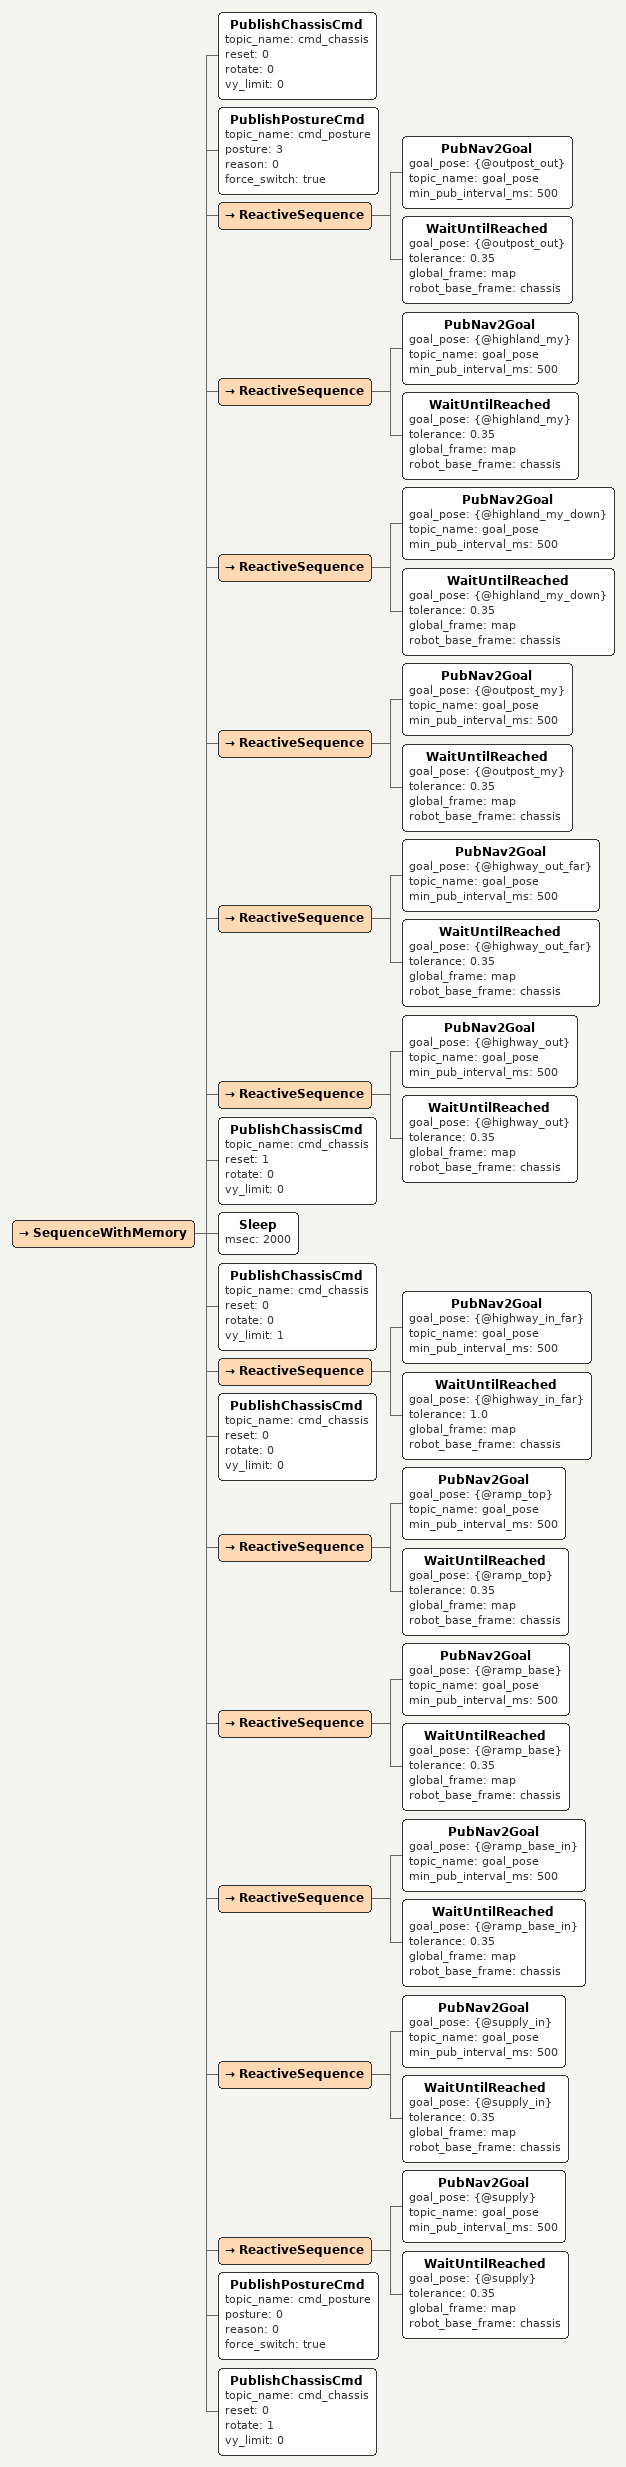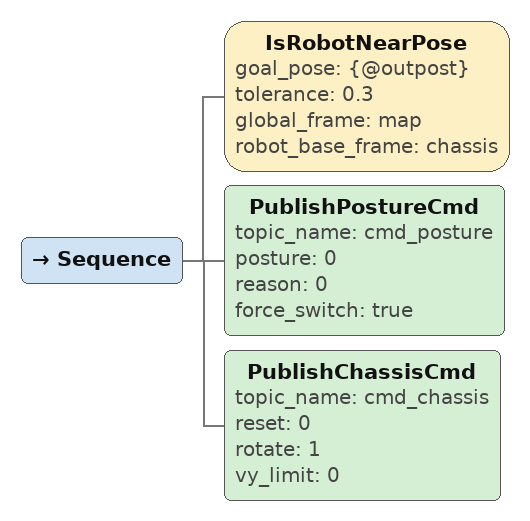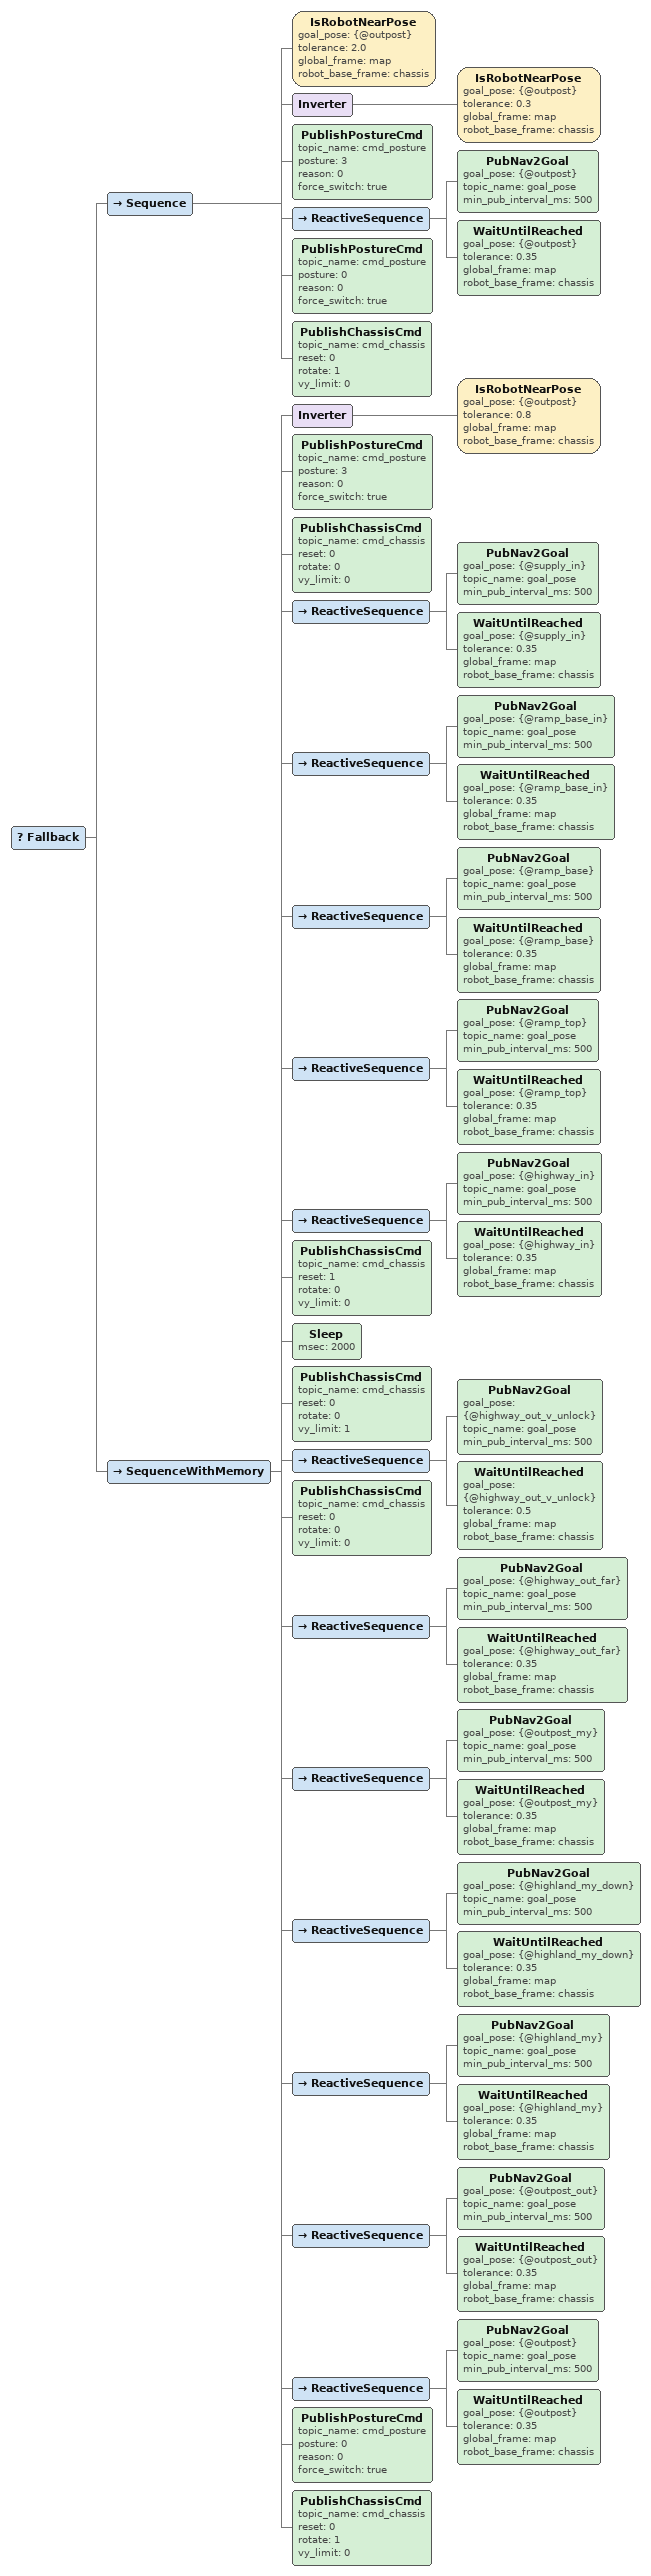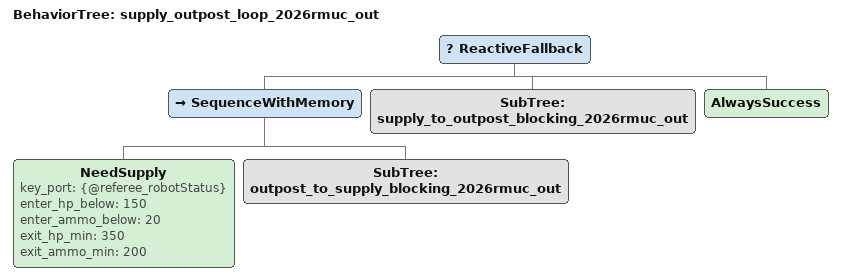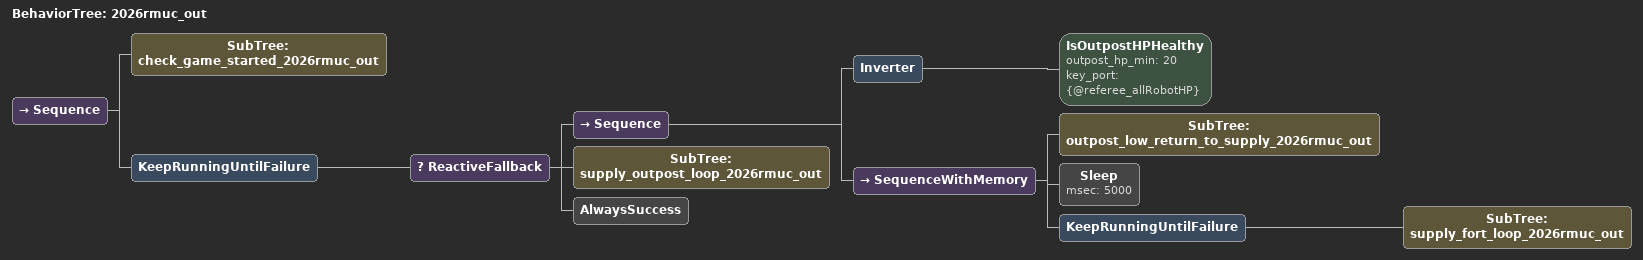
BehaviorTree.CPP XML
<SequenceWithMemory>
	<PublishChassisCmd topic_name="cmd_chassis" reset="0" rotate="0" vy_limit="0"/>
	<PublishPostureCmd topic_name="cmd_posture" posture="3" reason="0" force_switch="true"/>
	<!-- 前哨-前哨出口-我方高地点-我方高地点下侧-我方前哨-公路出口远处-公路出口，逐点确认避免穿越导航在前两点间回拉 -->
	<ReactiveSequence>
		<PubNav2Goal goal_pose="{@outpost_out}" topic_name="goal_pose" min_pub_interval_ms="500"/>
		<WaitUntilReached goal_pose="{@outpost_out}" tolerance="0.35" global_frame="map" robot_base_frame="chassis"/>
	</ReactiveSequence>
	<ReactiveSequence>
		<PubNav2Goal goal_pose="{@highland_my}" topic_name="goal_pose" min_pub_interval_ms="500"/>
		<WaitUntilReached goal_pose="{@highland_my}" tolerance="0.35" global_frame="map" robot_base_frame="chassis"/>
	</ReactiveSequence>
	<ReactiveSequence>
		<PubNav2Goal goal_pose="{@highland_my_down}" topic_name="goal_pose" min_pub_interval_ms="500"/>
		<WaitUntilReached goal_pose="{@highland_my_down}" tolerance="0.35" global_frame="map" robot_base_frame="chassis"/>
	</ReactiveSequence>
	<ReactiveSequence>
		<PubNav2Goal goal_pose="{@outpost_my}" topic_name="goal_pose" min_pub_interval_ms="500"/>
		<WaitUntilReached goal_pose="{@outpost_my}" tolerance="0.35" global_frame="map" robot_base_frame="chassis"/>
	</ReactiveSequence>
	<ReactiveSequence>
		<PubNav2Goal goal_pose="{@highway_out_far}" topic_name="goal_pose" min_pub_interval_ms="500"/>
		<WaitUntilReached goal_pose="{@highway_out_far}" tolerance="0.35" global_frame="map" robot_base_frame="chassis"/>
	</ReactiveSequence>
	<ReactiveSequence>
		<PubNav2Goal goal_pose="{@highway_out}" topic_name="goal_pose" min_pub_interval_ms="500"/>
		<WaitUntilReached goal_pose="{@highway_out}" tolerance="0.35" global_frame="map" robot_base_frame="chassis"/>
	</ReactiveSequence>
	<PublishChassisCmd topic_name="cmd_chassis" reset="1" rotate="0" vy_limit="0"/>
	<Sleep msec="2000"/>
	<PublishChassisCmd topic_name="cmd_chassis" reset="0" rotate="0" vy_limit="1"/>
	<ReactiveSequence>
		<PubNav2Goal goal_pose="{@highway_in_far}" topic_name="goal_pose" min_pub_interval_ms="500"/>
		<WaitUntilReached goal_pose="{@highway_in_far}" tolerance="1.0" global_frame="map" robot_base_frame="chassis"/>
	</ReactiveSequence>
	<PublishChassisCmd topic_name="cmd_chassis" reset="0" rotate="0" vy_limit="0"/>
	<!-- 公路入口侧远处-斜坡坡顶-斜坡坡底-斜坡坡底入口-补给区入口-补给区 -->
	<ReactiveSequence>
		<PubNav2Goal goal_pose="{@ramp_top}" topic_name="goal_pose" min_pub_interval_ms="500"/>
		<WaitUntilReached goal_pose="{@ramp_top}" tolerance="0.35" global_frame="map" robot_base_frame="chassis"/>
	</ReactiveSequence>
	<ReactiveSequence>
		<PubNav2Goal goal_pose="{@ramp_base}" topic_name="goal_pose" min_pub_interval_ms="500"/>
		<WaitUntilReached goal_pose="{@ramp_base}" tolerance="0.35" global_frame="map" robot_base_frame="chassis"/>
	</ReactiveSequence>
	<ReactiveSequence>
		<PubNav2Goal goal_pose="{@ramp_base_in}" topic_name="goal_pose" min_pub_interval_ms="500"/>
		<WaitUntilReached goal_pose="{@ramp_base_in}" tolerance="0.35" global_frame="map" robot_base_frame="chassis"/>
	</ReactiveSequence>
	<ReactiveSequence>
		<PubNav2Goal goal_pose="{@supply_in}" topic_name="goal_pose" min_pub_interval_ms="500"/>
		<WaitUntilReached goal_pose="{@supply_in}" tolerance="0.35" global_frame="map" robot_base_frame="chassis"/>
	</ReactiveSequence>
	<ReactiveSequence>
		<PubNav2Goal goal_pose="{@supply}" topic_name="goal_pose" min_pub_interval_ms="500"/>
		<WaitUntilReached goal_pose="{@supply}" tolerance="0.35" global_frame="map" robot_base_frame="chassis"/>
	</ReactiveSequence>
	<PublishPostureCmd topic_name="cmd_posture" posture="0" reason="0" force_switch="true"/>
	<PublishChassisCmd topic_name="cmd_chassis" reset="0" rotate="1" vy_limit="0"/>
</SequenceWithMemory>

<Sequence>
	<IsRobotNearPose goal_pose="{@outpost}" tolerance="0.3" global_frame="map" robot_base_frame="chassis"/>
	<PublishPostureCmd topic_name="cmd_posture" posture="0" reason="0" force_switch="true"/>
	<PublishChassisCmd topic_name="cmd_chassis" reset="0" rotate="1" vy_limit="0"/>
</Sequence>

<Fallback>
	<!-- 已经进入前哨作战区但被挤开时，直接重发前哨点 -->
	<Sequence>
		<IsRobotNearPose goal_pose="{@outpost}" tolerance="2.0" global_frame="map" robot_base_frame="chassis"/>
		<Inverter>
			<IsRobotNearPose goal_pose="{@outpost}" tolerance="0.3" global_frame="map" robot_base_frame="chassis"/>
		</Inverter>
		<PublishPostureCmd topic_name="cmd_posture" posture="3" reason="0" force_switch="true"/>
		<ReactiveSequence>
			<PubNav2Goal goal_pose="{@outpost}" topic_name="goal_pose" min_pub_interval_ms="500"/>
			<WaitUntilReached goal_pose="{@outpost}" tolerance="0.35" global_frame="map" robot_base_frame="chassis"/>
		</ReactiveSequence>
		<PublishPostureCmd topic_name="cmd_posture" posture="0" reason="0" force_switch="true"/>
		<PublishChassisCmd topic_name="cmd_chassis" reset="0" rotate="1" vy_limit="0"/>
	</Sequence>

	<!-- 补给区去前哨记忆序列（高血高弹出发），先判断是否在前哨，再发点 -->
	<SequenceWithMemory>
		<Inverter>
			<IsRobotNearPose goal_pose="{@outpost}" tolerance="0.8" global_frame="map" robot_base_frame="chassis"/>
		</Inverter>
		<PublishPostureCmd topic_name="cmd_posture" posture="3" reason="0" force_switch="true"/>
		<PublishChassisCmd topic_name="cmd_chassis" reset="0" rotate="0" vy_limit="0"/>

		<!-- 补给区-补给区入口-斜坡底部入口-斜坡底部-斜坡顶部-公路入口 -->
		<ReactiveSequence>
			<PubNav2Goal goal_pose="{@supply_in}" topic_name="goal_pose" min_pub_interval_ms="500"/>
			<WaitUntilReached goal_pose="{@supply_in}" tolerance="0.35" global_frame="map" robot_base_frame="chassis"/>
		</ReactiveSequence>
		<ReactiveSequence>
			<PubNav2Goal goal_pose="{@ramp_base_in}" topic_name="goal_pose" min_pub_interval_ms="500"/>
			<WaitUntilReached goal_pose="{@ramp_base_in}" tolerance="0.35" global_frame="map" robot_base_frame="chassis"/>
		</ReactiveSequence>
		<ReactiveSequence>
			<PubNav2Goal goal_pose="{@ramp_base}" topic_name="goal_pose" min_pub_interval_ms="500"/>
			<WaitUntilReached goal_pose="{@ramp_base}" tolerance="0.35" global_frame="map" robot_base_frame="chassis"/>
		</ReactiveSequence>
		<ReactiveSequence>
			<PubNav2Goal goal_pose="{@ramp_top}" topic_name="goal_pose" min_pub_interval_ms="500"/>
			<WaitUntilReached goal_pose="{@ramp_top}" tolerance="0.35" global_frame="map" robot_base_frame="chassis"/>
		</ReactiveSequence>
		<ReactiveSequence>
			<PubNav2Goal goal_pose="{@highway_in}" topic_name="goal_pose" min_pub_interval_ms="500"/>
			<WaitUntilReached goal_pose="{@highway_in}" tolerance="0.35" global_frame="map" robot_base_frame="chassis"/>
		</ReactiveSequence>

		<!-- 公路入口到公路出口速度解锁点，先底盘复位2秒，再限制vy速度，过起伏后恢复速度 -->
		<PublishChassisCmd topic_name="cmd_chassis" reset="1" rotate="0" vy_limit="0"/>
		<Sleep msec="2000"/>
		<PublishChassisCmd topic_name="cmd_chassis" reset="0" rotate="0" vy_limit="1"/>
		<ReactiveSequence>
			<PubNav2Goal goal_pose="{@highway_out_v_unlock}" topic_name="goal_pose" min_pub_interval_ms="500"/>
			<WaitUntilReached goal_pose="{@highway_out_v_unlock}" tolerance="0.5" global_frame="map" robot_base_frame="chassis"/>
		</ReactiveSequence>
		<PublishChassisCmd topic_name="cmd_chassis" reset="0" rotate="0" vy_limit="0"/>

		<!-- 公路出口速度解锁点-公路出口远处-我方前哨-我方高地下侧-我方高地-前哨出口-前哨 -->
		<ReactiveSequence>
			<PubNav2Goal goal_pose="{@highway_out_far}" topic_name="goal_pose" min_pub_interval_ms="500"/>
			<WaitUntilReached goal_pose="{@highway_out_far}" tolerance="0.35" global_frame="map" robot_base_frame="chassis"/>
		</ReactiveSequence>
		<ReactiveSequence>
			<PubNav2Goal goal_pose="{@outpost_my}" topic_name="goal_pose" min_pub_interval_ms="500"/>
			<WaitUntilReached goal_pose="{@outpost_my}" tolerance="0.35" global_frame="map" robot_base_frame="chassis"/>
		</ReactiveSequence>
		<ReactiveSequence>
			<PubNav2Goal goal_pose="{@highland_my_down}" topic_name="goal_pose" min_pub_interval_ms="500"/>
			<WaitUntilReached goal_pose="{@highland_my_down}" tolerance="0.35" global_frame="map" robot_base_frame="chassis"/>
		</ReactiveSequence>
		<ReactiveSequence>
			<PubNav2Goal goal_pose="{@highland_my}" topic_name="goal_pose" min_pub_interval_ms="500"/>
			<WaitUntilReached goal_pose="{@highland_my}" tolerance="0.35" global_frame="map" robot_base_frame="chassis"/>
		</ReactiveSequence>
		<ReactiveSequence>
			<PubNav2Goal goal_pose="{@outpost_out}" topic_name="goal_pose" min_pub_interval_ms="500"/>
			<WaitUntilReached goal_pose="{@outpost_out}" tolerance="0.35" global_frame="map" robot_base_frame="chassis"/>
		</ReactiveSequence>
		<ReactiveSequence>
			<PubNav2Goal goal_pose="{@outpost}" topic_name="goal_pose" min_pub_interval_ms="500"/>
			<WaitUntilReached goal_pose="{@outpost}" tolerance="0.35" global_frame="map" robot_base_frame="chassis"/>
		</ReactiveSequence>
		<PublishPostureCmd topic_name="cmd_posture" posture="0" reason="0" force_switch="true"/>
		<PublishChassisCmd topic_name="cmd_chassis" reset="0" rotate="1" vy_limit="0"/>
	</SequenceWithMemory>
</Fallback>

<BehaviorTree ID="supply_outpost_loop_2026rmuc_out">
	<!-- 反应式选择，下一轮tick无论前面节点啥状态，都会从头tick,直到有一个成功 -->
	<ReactiveFallback>

		<!-- 前哨去补给区记忆序列，低血低弹进入，直到高血高弹才退出 -->
		<SequenceWithMemory>
			<NeedSupply key_port="{@referee_robotStatus}" enter_hp_below="150" enter_ammo_below="20" exit_hp_min="350" exit_ammo_min="200"/>
			<SubTree ID="outpost_to_supply_blocking_2026rmuc_out"/>
		</SequenceWithMemory>

		<SubTree ID="supply_to_outpost_blocking_2026rmuc_out"/>

		<!-- 保底选择成功，导致无限循环 -->
		<AlwaysSuccess/>
	</ReactiveFallback>
</BehaviorTree>

<BehaviorTree ID="2026rmuc_out">
  <Sequence>
	<!-- 比赛开始条件，没收到裁判系统消息或在未开赛，都返回running -->
	<SubTree ID="check_game_started_2026rmuc_out"/>
    <!-- 无限循环-->
    <KeepRunningUntilFailure>
      <!-- 反应式选择，下一轮tick无论前面节点啥状态，都会从头tick,直到有一个成功 -->
      <ReactiveFallback>
			<!-- 前哨血量小于20,进入守家策略；-->
			<Sequence>
				<Inverter>
					<IsOutpostHPHealthy outpost_hp_min="20" key_port="{@referee_allRobotHP}"/>
				</Inverter>
				<!-- 前哨血量低于阈值时强制先回补给区，再进入堡垒-补给区往返，不允许回落到推前哨 -->
				<SequenceWithMemory>
					<SubTree ID="outpost_low_return_to_supply_2026rmuc_out"/>
					<Sleep msec="5000"/>
					<KeepRunningUntilFailure>
						<SubTree ID="supply_fort_loop_2026rmuc_out"/>
					</KeepRunningUntilFailure>
				</SequenceWithMemory>
			</Sequence>
			<!-- 前哨血量不低于20,进入推前哨策略-->
			<SubTree ID="supply_outpost_loop_2026rmuc_out"/>
        <!-- 保底选择成功，导致无限循环 -->
        <AlwaysSuccess/>
      </ReactiveFallback>
    </KeepRunningUntilFailure>
  </Sequence>
</BehaviorTree>
